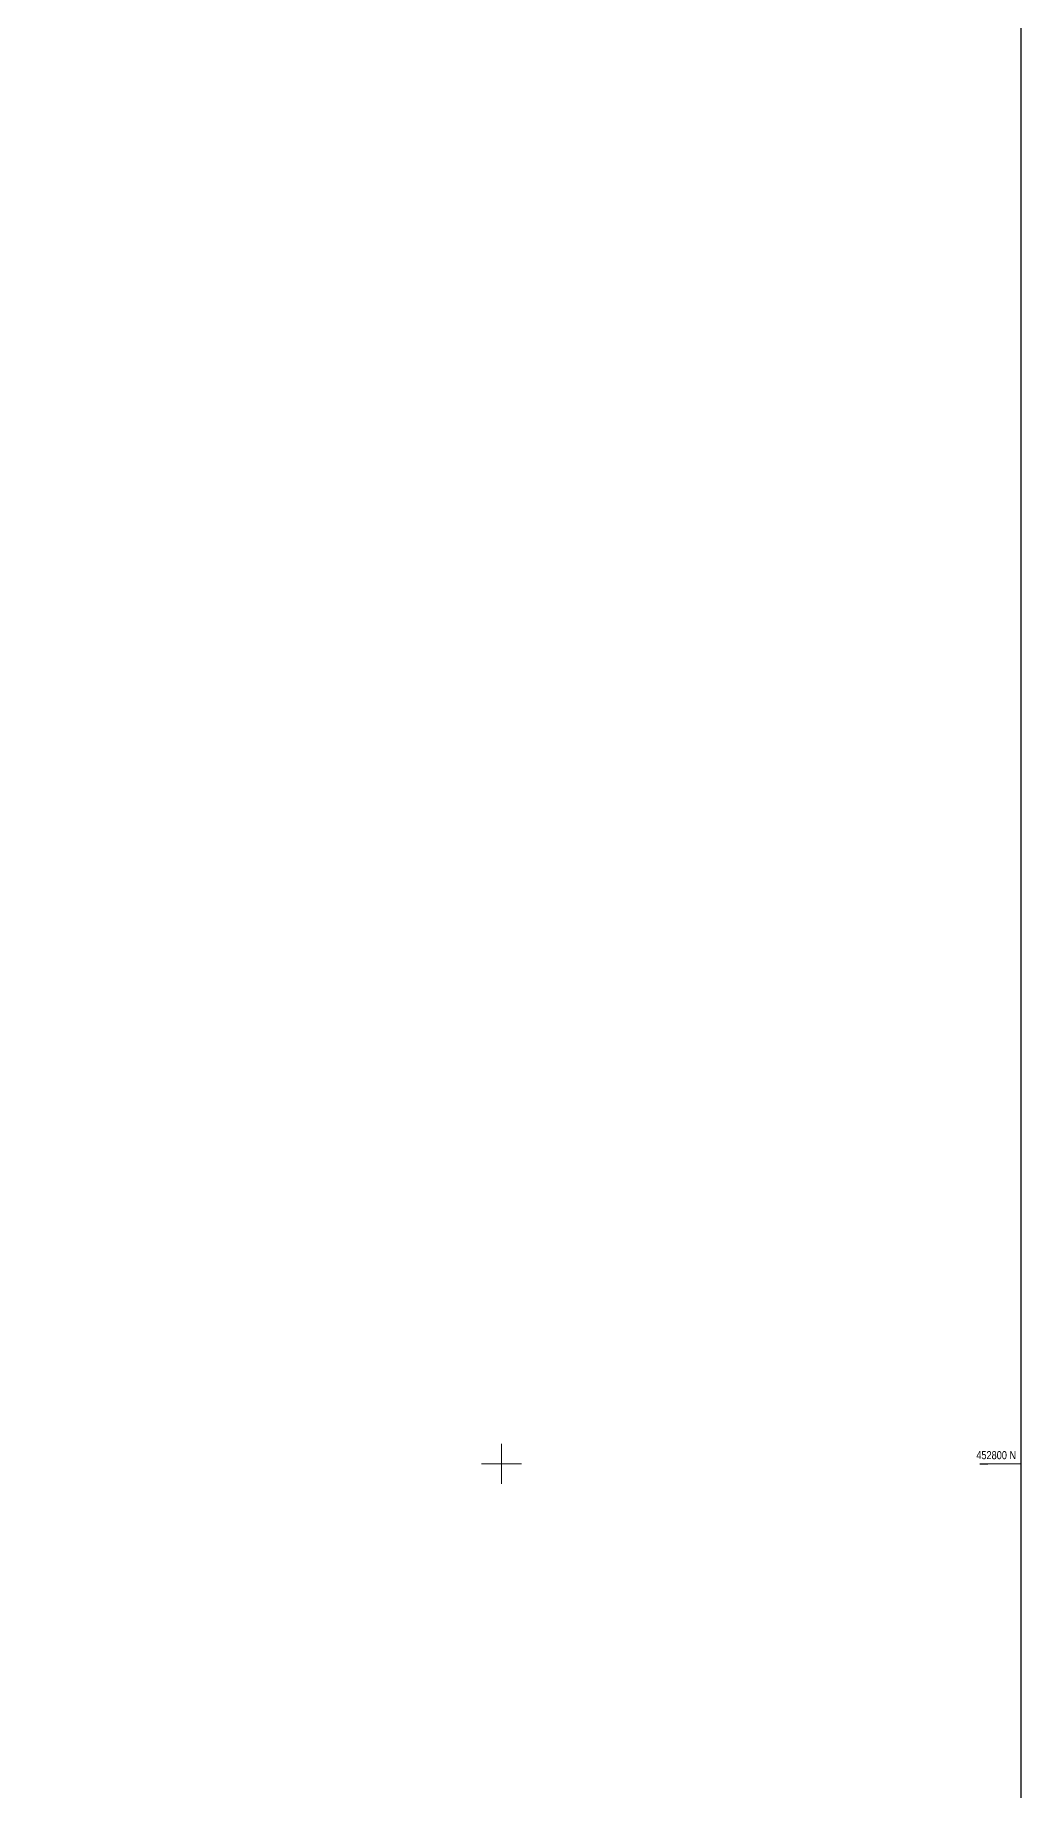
# Model space of a CAD drawing. Extents: x 452260 to 454003, y 451265 to 453203.
# Drawn here: x 453541.7 to 453664.9, y 452759.1 to 452978.5 of the extents above; entities that cross this region are included whole.
import ezdxf

# ---------------------------------------------------------------- set-up
doc = ezdxf.new("R2010")
doc.units = 0
doc.header["$LTSCALE"] = 0.7
doc.header["$MEASUREMENT"] = 0
doc.layers.add('Border', color=7, linetype='Continuous', lineweight=25)
doc.layers.add('FPS_Grid', color=7, linetype='Continuous', lineweight=13)
doc.styles.get("Standard").update_dxf_attribs({"font": 'ARIALN.TTF'})

msp = doc.modelspace()

# ---------------------------------------------------------------- linework, layer by layer
at = {"layer": 'Border'}
msp.add_line((453659.81, 452800), (453660.81, 452800), dxfattribs=at)
msp.add_lwpolyline([(453126.3, 453140.97), (453664.93, 453140.97), (453664.93, 452726.87), (453126.3, 452726.87)], close=True, dxfattribs=at)
at = {"layer": 'FPS_Grid'}
for p, q in [((453600, 452797.5), (453600, 452802.5)), ((453597.5, 452800), (453602.5, 452800)), ((453659.93, 452800), (453664.93, 452800))]:
    msp.add_line(p, q, dxfattribs=at)

# ---------------------------------------------------------------- texts
msp.add_text('452800 N', height=1, dxfattribs=at).set_placement((453659.36, 452800.57))

doc.saveas('drawing.dxf')
